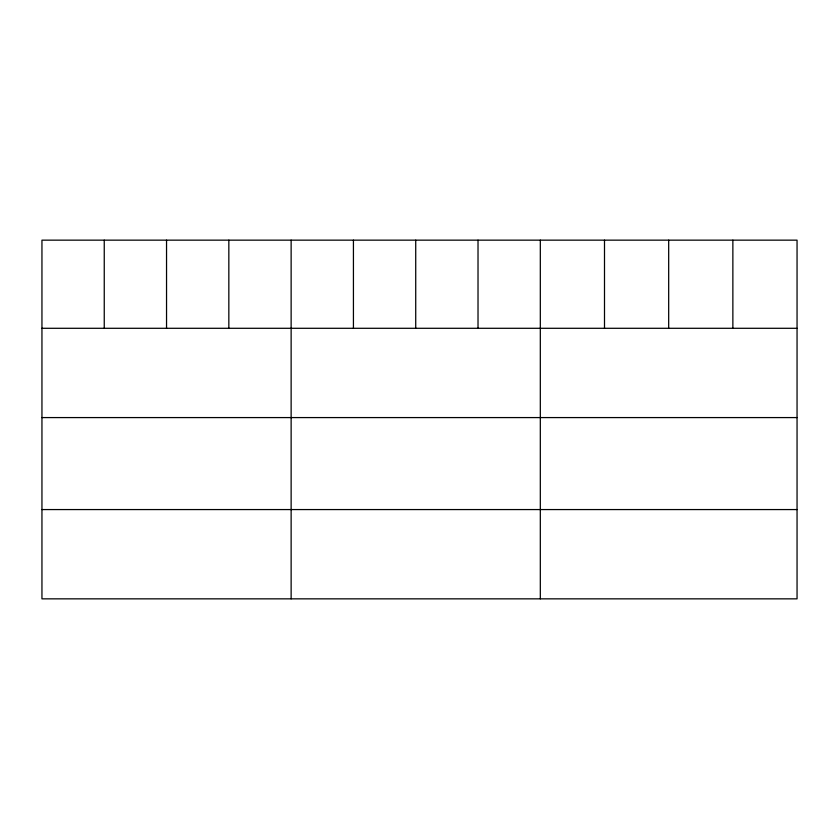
<?xml version="1.0" encoding="UTF-8"?>
<svg xmlns="http://www.w3.org/2000/svg" width="839" height="839" viewBox="0 0 839 839"><rect width="100%" height="100%" fill="white"/><g stroke="black" fill="none" stroke-linecap="round" stroke-linejoin="round"><path stroke-width="1.26" d="M797.05 328.29L797.05 598.847L41.95 598.847L41.95 240.153L797.05 240.153L797.05 328.29L41.95 328.29M41.95 417.581L797.05 417.581M41.95 509.567L797.05 509.567M732.866 240.153L732.866 328.29M668.683 240.153L668.683 328.29M604.5 240.153L604.5 328.29M540.316 240.153L540.316 598.847M478.02 240.153L478.02 328.29M415.724 240.153L415.724 328.29M353.429 240.153L353.429 328.29M291.133 240.153L291.133 598.847M228.837 240.153L228.837 328.29M166.542 240.153L166.542 328.29M104.246 240.153L104.246 328.29"/></g></svg>
